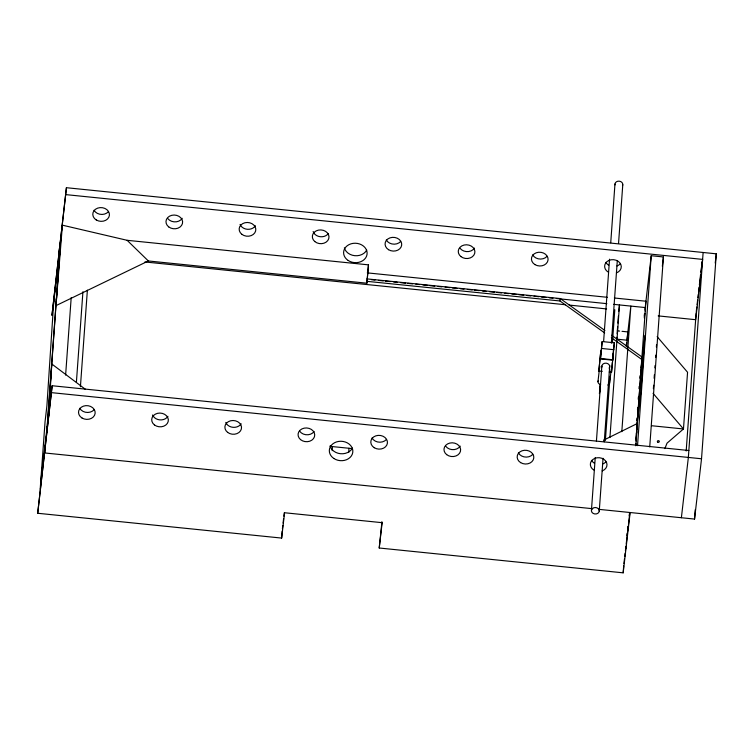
<?xml version="1.0" encoding="UTF-8"?>
<svg xmlns="http://www.w3.org/2000/svg" width="754" height="754" viewBox="0 0 754 754"><rect width="100%" height="100%" fill="white"/><g stroke="black" fill="none" stroke-linecap="round" stroke-linejoin="round"><path stroke-width="1.13" d="M332.194 450.628L332.344 446.575M348.782 452.315L348.932 448.262M48.624 416.293L51.772 363.984L85.343 389.262M635.914 445.633L637.243 423.55L603.52 440.223M630.146 512.522L623.172 572.833L379.224 548.007L382.155 522.682L284.578 512.748L281.647 538.083L37.7 513.267L52.158 385.737L688.854 450.515M40.198 489.063L45.042 421.854L46.908 405.775L53.977 297.943M45.174 446.048L44.675 452.956L592.682 508.714M58.953 254.927L59.453 248.019M46.71 432.777L60.49 241.657M46.993 430.364L60.763 239.244M37.7 513.267L52.158 385.737M66.427 187.708L51.979 315.238L66.427 187.708L716.3 253.825L701.531 458.771L694.547 519.072L598.535 509.308M65.617 375.087L71.196 297.632M76.408 382.099L82.931 291.732M80.414 386.783L87.379 290.158M281.647 538.083L282.147 531.174M366.896 283.202L368.47 264.852L127.106 240.3L62.394 225.173L55.984 305.624L148.35 260.969L366.896 283.202L368.47 264.852M379.224 548.007L381.854 522.673M381.722 523.804L381.873 521.683M598.836 370.968L600.787 351.166L598.836 370.968L602.295 371.326M613.2 352.844L612.7 359.762L600.504 358.518L602.163 341.553L614.369 342.797L612.587 360.129M600.504 358.518L602.163 341.553M591.438 510.42L595.245 457.584M596.423 441.156L601.843 366.02M603.624 341.364L609.543 259.188M610.731 242.75L614.962 184.051M599.251 511.099A3.921 3.233 4.1 0 0 593.652 507.8A3.921 3.233 4.1 0 0 593.125 513.38A3.921 3.233 4.1 0 0 599.251 511.099L603.059 458.272M604.246 441.835L609.75 365.53M611.353 343.221L617.281 261.044M618.544 243.429L622.776 184.739M605.377 440.459L610.005 376.255M612.427 342.665L614.802 309.715M609.213 372.024L611.522 372.259L612.333 362.325M611.522 372.259L613.473 352.457M616.706 339.536L616.876 337.189M617.13 333.664L617.639 326.623M617.894 323.108L618.403 316.058M609.929 437.556L619.486 304.936L618.742 311.364M626.508 346.708L627.865 331.92L622.003 331.326M621.814 431.674L630.862 306.096L626.989 339.498M623.172 572.833L623.671 565.915M625.669 548.62L625.82 546.499M636.725 420.383L636.894 418.036M637.479 409.827L637.648 407.48M638.242 399.271L638.412 396.924M639.006 388.725L639.175 386.378M639.769 378.169L639.939 375.822M636.027 439.026L636.546 431.788M636.715 429.45L645.961 301.223L614.34 298M635.65 445.671L635.82 443.343M635.99 441.015L642.04 357.028L611.607 335.276M637.526 445.661L651.22 255.719L663.416 256.963L649.731 446.905M653.379 388.706L653.633 385.228M654.133 378.291L654.378 374.813M654.877 367.877L655.047 365.558M655.631 357.462L655.801 355.143M656.385 347.047L656.546 344.729M686.187 450.977L696.149 312.787M703.124 252.486L688.355 457.424L681.38 517.734M694.547 519.072L695.226 509.704M53.515 304.305L60.028 248.019M56.296 299.875L56.569 297.462M50.904 374.559L51.187 372.146M40.659 482.701L47.172 426.415M282.411 528.865L282.807 525.415M283.08 523.106L283.608 518.507M283.872 516.198L284.277 512.748M604.67 332.929L559.968 300.969L560.25 298.556L366.953 278.895M597.969 381.675L599.251 370.534M600.269 384.04L599.439 393.569L600.42 385.124M611.221 369.498L609.675 382.862A5.891 3.327 6.6 0 1 607.79 385.03M613.332 351.732L614.369 342.797M626.206 346.293L626.612 342.74M644.227 316.152L644.51 313.711M645.028 309.263L651.22 255.719M644.302 317.924L644.83 313.325M645.104 311.025L645.499 307.585L613.633 304.343M642.04 357.028L641.758 359.441L611.324 337.679M641.211 367.556L644.934 335.389L640.853 392.089L637.13 424.257M636.376 434.115L636.659 431.703M626.923 535.368L627.187 533.069M627.724 528.479L627.988 526.179M629.185 515.84L629.449 513.54M623.935 563.596L624.472 558.959M624.746 556.64L625.141 553.153M625.415 550.835L625.952 546.198M626.197 544.03L627.422 533.446M627.658 531.391L628.233 526.481M628.459 524.501L629.703 513.728M662.342 266.237L663.416 256.963M696.281 311.628L696.819 306.991M697.092 304.673L697.629 300.035M697.893 297.707L698.298 294.23M698.562 291.911L699.099 287.274M699.373 284.955L700.579 274.513M700.843 272.194L701.38 267.557M701.786 264.079L702.049 261.761M715.226 263.099L716.3 253.825M664.877 448.611L667.026 443.163L683.473 428.969L687.563 372.269L657.13 336.633M65.928 194.626L702.624 259.395L695.65 319.705L658.195 315.888M367.273 272.873L607.319 297.293M371.411 279.696L375.011 280.064M378.433 280.413L383.211 280.893M385.454 281.129L390.233 281.61M393.645 281.958L397.264 282.326M400.666 282.675L405.454 283.165M407.801 283.4L412.485 283.872M415.878 284.22L419.507 284.588M422.9 284.937L427.707 285.427M429.921 285.653L434.728 286.143M438.112 286.482L441.759 286.85M445.133 287.199L449.95 287.689M452.296 287.924L456.981 288.405M460.345 288.744L464.002 289.121M467.367 289.461L472.202 289.951M474.389 290.177L479.224 290.667M482.579 291.006L486.255 291.383M489.6 291.723L494.445 292.213M496.792 292.448L501.476 292.929M504.812 293.268L508.498 293.645M511.834 293.985L516.697 294.475M518.846 294.701L523.719 295.191M527.046 295.53L530.75 295.907M534.058 296.247L538.94 296.737M541.287 296.982L545.971 297.453M549.27 297.792L552.993 298.169M556.292 298.509L606.857 303.655M366.67 281.308L559.968 300.969M144.891 261.958L565.585 304.757M569.1 305.059L606.602 308.933M617.319 330.846L619.665 331.081M616.725 339.149L627.262 340.214M601.673 348.471L613.869 349.705M600.231 358.913L612.917 360.195M651.597 425.727L683.473 428.969L653.049 393.334M51.658 392.655L701.531 458.771M330.214 446.359L352.25 448.602M560.25 298.556L604.944 330.516M127.106 240.3L148.35 260.969M605.99 461.768A8.341 6.88 4.1 0 1 602.691 463.974M594.388 463.182A8.341 6.88 4.1 0 1 591.617 460.383M593.888 470.1A8.341 6.88 4.1 0 1 592.785 459.563A8.341 6.88 4.1 0 1 605.5 460.779A8.341 6.88 4.1 0 1 602.192 470.892M532.776 454.37A8.341 6.88 4.1 0 1 518.403 452.909M460.194 446.132A8.341 6.88 4.1 0 1 445.774 446.311M386.387 439.507A8.341 6.88 4.1 0 1 372.024 437.989M314.116 431.505A8.341 6.88 4.1 0 1 299.687 431.222M241.139 423.767A8.341 6.88 4.1 0 1 233.061 427.329A8.341 6.88 4.1 0 1 225.785 422.428M167.935 416.349A8.341 6.88 4.1 0 1 159.848 419.884A8.341 6.88 4.1 0 1 152.591 414.973M94.127 409.733A8.341 6.88 4.1 0 1 79.764 408.272M352.429 448.074A11.772 9.708 4.1 0 1 340.506 453.719A11.772 9.708 4.1 0 1 330.092 445.859M620.269 263.73A8.341 6.88 4.1 0 1 616.961 265.945M608.666 265.154A8.341 6.88 4.1 0 1 605.896 262.354M608.167 272.062A8.341 6.88 4.1 0 1 607.064 261.534A8.341 6.88 4.1 0 1 619.779 262.75A8.341 6.88 4.1 0 1 616.461 272.863M547.046 256.341A8.341 6.88 4.1 0 1 532.682 254.88M474.464 248.104A8.341 6.88 4.1 0 1 460.044 248.283M400.657 241.478A8.341 6.88 4.1 0 1 386.302 239.96M328.395 233.476A8.341 6.88 4.1 0 1 320.111 236.699A8.341 6.88 4.1 0 1 313.127 231.516M255.408 225.738A8.341 6.88 4.1 0 1 247.34 229.291A8.341 6.88 4.1 0 1 240.064 224.4M182.214 218.321A8.341 6.88 4.1 0 1 167.803 218.585M108.406 211.704A8.341 6.88 4.1 0 1 94.033 210.243M366.708 250.045A11.772 9.708 4.1 0 1 354.776 255.691A11.772 9.708 4.1 0 1 344.361 247.83M615.019 184.9A3.921 3.233 4.1 0 1 619.175 181.167A3.921 3.233 4.1 0 1 622.568 185.559M601.965 367.028A3.921 3.233 4.1 0 1 606.433 363.211A3.921 3.233 4.1 0 1 609.109 368.178M600.684 384.842A5.891 3.327 6.6 0 1 598.224 380.836M599.779 368.075A5.891 3.327 6.6 0 1 599.901 366.359M657.771 442.108A0.98 0.811 4.1 0 0 659.316 441.561A0.98 0.811 4.1 0 0 657.931 440.713A0.98 0.811 4.1 0 0 657.771 442.108M520.656 462.636A8.341 6.88 4.1 0 0 533.785 457.98A8.341 6.88 4.1 0 0 522.022 450.798A8.341 6.88 4.1 0 0 520.656 462.636M446.67 454.634A8.341 6.88 4.1 0 0 460.44 451.373A8.341 6.88 4.1 0 0 449.808 443.069A8.341 6.88 4.1 0 0 446.67 454.634M374.257 447.725A8.341 6.88 4.1 0 0 387.415 443.126A8.341 6.88 4.1 0 0 375.69 435.897A8.341 6.88 4.1 0 0 374.257 447.725M300.526 439.591A8.341 6.88 4.1 0 0 314.446 436.783A8.341 6.88 4.1 0 0 304.201 428.14A8.341 6.88 4.1 0 0 300.526 439.591M227.642 432.391A8.341 6.88 4.1 0 0 241.355 428.998A8.341 6.88 4.1 0 0 230.62 420.789A8.341 6.88 4.1 0 0 227.642 432.391M154.438 424.926A8.341 6.88 4.1 0 0 168.17 421.59A8.341 6.88 4.1 0 0 157.463 413.343A8.341 6.88 4.1 0 0 154.438 424.926M82.007 417.999A8.341 6.88 4.1 0 0 95.136 413.343A8.341 6.88 4.1 0 0 83.374 406.161A8.341 6.88 4.1 0 0 82.007 417.999M333.881 458.498A11.772 9.708 4.1 0 0 352.74 452.56A11.772 9.708 4.1 0 0 336.633 441.882A11.772 9.708 4.1 0 0 333.881 458.498M534.935 264.607A8.341 6.88 4.1 0 0 548.054 259.951A8.341 6.88 4.1 0 0 536.301 252.769A8.341 6.88 4.1 0 0 534.935 264.607M460.948 256.605A8.341 6.88 4.1 0 0 474.709 253.344A8.341 6.88 4.1 0 0 464.078 245.041A8.341 6.88 4.1 0 0 460.948 256.605M388.536 249.697A8.341 6.88 4.1 0 0 401.684 245.088A8.341 6.88 4.1 0 0 389.969 237.868A8.341 6.88 4.1 0 0 388.536 249.697M314.795 241.553A8.341 6.88 4.1 0 0 328.725 238.745A8.341 6.88 4.1 0 0 318.48 230.111A8.341 6.88 4.1 0 0 314.795 241.553M241.911 234.353A8.341 6.88 4.1 0 0 255.634 230.969A8.341 6.88 4.1 0 0 244.899 222.76A8.341 6.88 4.1 0 0 241.911 234.353M168.708 226.897A8.341 6.88 4.1 0 0 182.44 223.552A8.341 6.88 4.1 0 0 171.742 215.314A8.341 6.88 4.1 0 0 168.708 226.897M96.286 219.97A8.341 6.88 4.1 0 0 109.405 215.314A8.341 6.88 4.1 0 0 97.652 208.132A8.341 6.88 4.1 0 0 96.286 219.97M348.159 260.469A11.772 9.708 4.1 0 0 367.019 254.532A11.772 9.708 4.1 0 0 350.912 243.853A11.772 9.708 4.1 0 0 348.159 260.469"/></g></svg>
